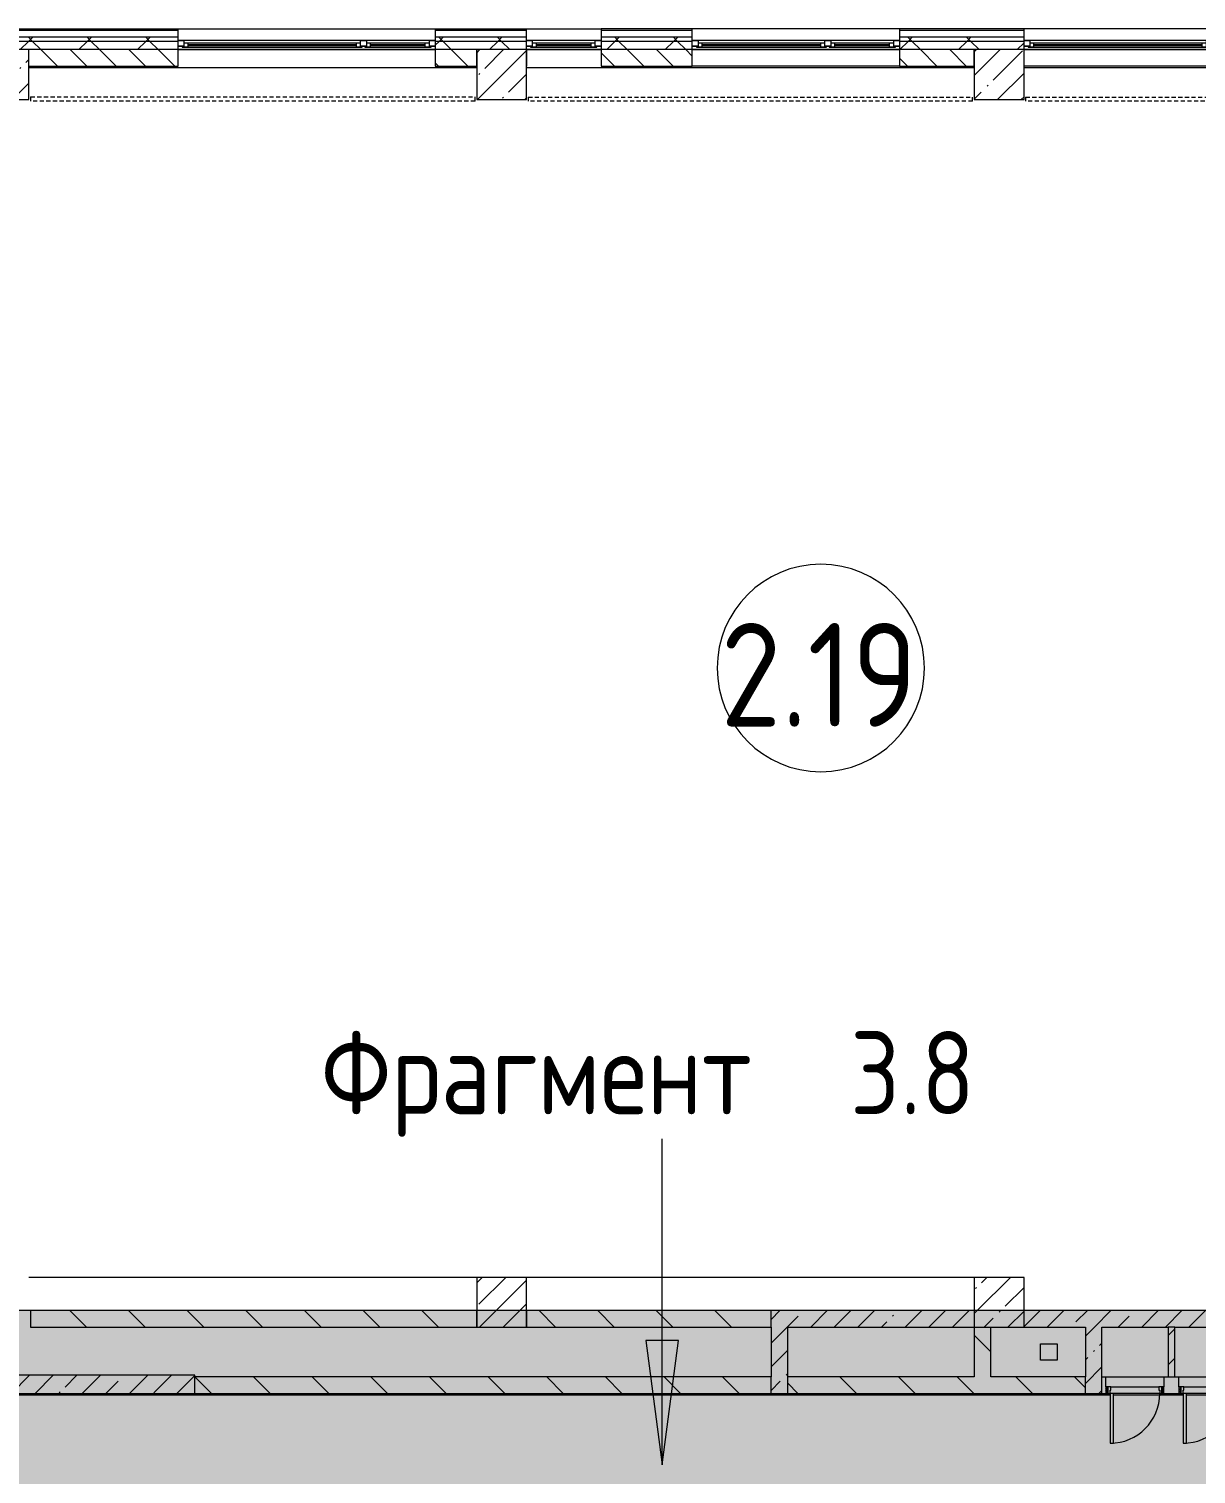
# Model space of a CAD drawing. Header units: millimetres. Extents: x 63482 to 319368, y -8553 to 29000.
# Drawn here: x 177549 to 191624, y 9928 to 27350 of the extents above; entities that cross this region are included whole.
import ezdxf

# ---------------------------------------------------------------- set-up
doc = ezdxf.new("R2010")
doc.units = ezdxf.units.MM
doc.linetypes.add('200_ШТРИХ__ш1_п0_6_', pattern=[80, 50, -30])
for name, color, linetype, lineweight in [('A-AREA-IDEN', 7, 'Continuous', 9), ('A-DETL', 7, 'Continuous', 5), ('A-DETL-MBND', 7, '200_ШТРИХ__ш1_п0_6_', 9), ('A-GLAZ-2', 7, 'Continuous', 5), ('A-WALL', 7, 'Continuous', 9), ('A-WALL-4', 7, 'Continuous', 5), ('I-WALL-2', 7, 'Continuous', 5), ('S-COLS', 7, 'Continuous', 5)]:
    doc.layers.add(name, color=color, linetype=linetype, lineweight=lineweight)
doc.layers.add('A-DETL-GENF-3', color=7, linetype='Continuous', lineweight=9, true_color=0x4994b4, transparency=0.4)
for name, color, linetype, lineweight, true_color in [('A-DOOR-3', 7, 'Continuous', 5, 0xaaaaaa), ('A-DOOR-4', 7, 'Continuous', 5, 0xe2e2e2), ('A-DOOR-5', 7, 'Continuous', 5, 0x6f9cb0), ('A-DOOR-FRAM-2', 7, 'Continuous', 5, 0xe2e2e2), ('A-DOOR-FRAM-3', 7, 'Continuous', 5, 0xaaaaaa), ('A-DOOR-FRAM-4', 7, 'Continuous', 5, 0x6f9cb0), ('A-FLOR-2', 7, 'Continuous', 5, 0xaaaaaa), ('A-FLOR-3', 7, 'Continuous', 5, 0x6f9cb0), ('A-WALL-6', 7, 'Continuous', 9, 0x2b586c), ('G-ANNO-TEXT-1', 7, 'Continuous', 9, 0x3c3c3c), ('I-WALL-3', 7, 'Continuous', 5, 0x2b586c), ('S-COLS-1', 7, 'Continuous', 5, 0x2b586c)]:
    doc.layers.add(name, color=color, linetype=linetype, lineweight=lineweight, true_color=true_color)
doc.styles.add('GOST Common_3', font='GOST_Common.ttf', dxfattribs={"width": 0.9, "height": 1250})
doc.styles.add('GOST Common_4', font='GOST_Common.ttf', dxfattribs={"width": 0.9, "height": 1000})
pattern_1 = [(45, (134788.6, 0), (-353.5534, 353.5534), []), (135, (134788.6, 0), (-353.5534, -353.5534), [])]
pattern_2 = [(45, (-54460, -12000), (-285.123, 285.123), []), (45, (-54174.88, -12000), (-285.123, 285.123), [504.031, -100.806, 16.764, -84.042])]
pattern_3 = [(45, (134788.6, 0), (-285.1231, 285.1231), []), (45, (135073.7, 0), (-285.1231, 285.1231), [504.031, -100.806, 16.764, -84.042])]
pattern_4 = [(135, (134788.6, 0), (-353.5534, -353.5534), [])]

# ---------------------------------------------------------------- blocks, each defined once
blk = doc.blocks.new('BSC_Колонна _Прямоугольная - 600х600-23205375-Общий план 3 этажа с размещением фрагментов 3_1-3_8')
at = {"layer": 'S-COLS'}
h = blk.add_hatch(dxfattribs=at)
h.set_pattern_fill('FP_56', color=256, style=0, pattern_type=2)
h.set_pattern_definition(pattern_2)
h.paths.add_polyline_path([(300, -100), (300, 300), (-300, 300), (-300, -100)])
h = blk.add_hatch(dxfattribs=at)
h.set_pattern_fill('FP_56', color=256, style=0, pattern_type=2)
h.set_pattern_definition(pattern_2)
h.paths.add_polyline_path([(-300, -300), (300, -300), (300, -100), (-300, -100)])
for p, q in [((300, 300), (-300, 300)), ((-300, 300), (-300, -100)), ((300, -100), (300, 300))]:
    blk.add_line(p, q, dxfattribs=at)
at = {"layer": 'S-COLS-1'}
for p, q in [((-300, -100), (-300, -300)), ((300, -300), (300, -100)), ((-300, -300), (300, -300))]:
    blk.add_line(p, q, dxfattribs=at)
blk = doc.blocks.new('BSC_Колонна _Прямоугольная - 600х600-V60-Общий план 3 этажа с размещением фрагментов 3_1-3_8')
at = {"layer": 'S-COLS'}
h = blk.add_hatch(dxfattribs=at)
h.set_pattern_fill('FP_57', color=256, style=0, pattern_type=2)
h.set_pattern_definition([(45, (-42460, -26800), (-285.123, 285.123), []), (45, (-42174.88, -26800), (-285.123, 285.123), [504.031, -100.806, 16.764, -84.042])])
h.paths.add_polyline_path([(-300, -300), (300, -300), (300, 300), (-300, 300), (-300, 145)])
for p, q in [((300, 300), (-300, 300)), ((-300, 300), (-300, -300)), ((300, -300), (300, 300)), ((-300, -300), (300, -300))]:
    blk.add_line(p, q, dxfattribs=at)
blk = doc.blocks.new('120_Окно_СКБ_2Ст - 120_Окно_СКБ_2Ст 3100х2500 _мал_створка слева_ 2-19089248-Общий план 3 этажа с размещением фрагментов 3_1-3_8')
at = {"layer": 'A-GLAZ-2'}
for p, q in [((-1550, -75), (-1550, -5)), ((-1550, -5), (-1480, -5)), ((1550, -5), (-1550, -5)), ((-1480, -75), (-1550, -75)), ((-1550, -75), (-1500, -75)), ((-1480, -75), (-1500, -75)), ((-1500, -75), (-1500, -85)), ((-1500, -85), (670, -85)), ((670, -85), (-1500, -85)), ((-1480, -5), (-1480, -75)), ((650, -35), (-1480, -35)), ((-1480, -35), (-1480, -75)), ((-1430, -85), (-1430, -35)), ((-1430, -55), (600, -55)), ((600, -65), (-1430, -65)), ((600, -85), (600, -35)), ((650, -75), (650, -5)), ((650, -5), (720, -5)), ((650, -75), (650, -35)), ((720, -75), (650, -75)), ((670, -75), (650, -75)), ((670, -75), (700, -75)), ((670, -85), (670, -75)), ((720, -75), (700, -75)), ((700, -75), (700, -85)), ((700, -85), (1500, -85)), ((1500, -85), (700, -85)), ((720, -5), (720, -75)), ((1480, -35), (720, -35)), ((720, -35), (720, -75)), ((770, -85), (770, -35)), ((770, -55), (1430, -55)), ((1430, -65), (770, -65)), ((1430, -85), (1430, -35)), ((1480, -75), (1480, -5)), ((1480, -5), (1550, -5)), ((1480, -75), (1480, -35)), ((1550, -75), (1480, -75)), ((1500, -75), (1480, -75)), ((1500, -75), (1550, -75)), ((1500, -85), (1500, -75)), ((1550, -5), (1550, -75))]:
    blk.add_line(p, q, dxfattribs=at)
blk = doc.blocks.new('120_Окно_СКБ_2Ст - 120_Окно_СКБ_2Ст 2500х2500 _мал створка справа_-23206729-Общий план 3 этажа с размещением фрагментов 3_1-3_8')
at = {"layer": 'A-GLAZ-2'}
for p, q in [((-1250, -75), (-1250, -5)), ((-1250, -5), (-1180, -5)), ((1250, -5), (-1250, -5)), ((-1180, -75), (-1250, -75)), ((-1250, -75), (-1200, -75)), ((-1180, -75), (-1200, -75)), ((-1200, -75), (-1200, -85)), ((-1200, -85), (370, -85)), ((370, -85), (-1200, -85)), ((-1180, -5), (-1180, -75)), ((350, -35), (-1180, -35)), ((-1180, -35), (-1180, -75)), ((-1130, -85), (-1130, -35)), ((-1130, -55), (300, -55)), ((300, -65), (-1130, -65)), ((300, -85), (300, -35)), ((350, -75), (350, -5)), ((350, -5), (420, -5)), ((350, -75), (350, -35)), ((420, -75), (350, -75)), ((370, -75), (350, -75)), ((370, -75), (400, -75)), ((370, -85), (370, -75)), ((420, -75), (400, -75)), ((400, -75), (400, -85)), ((400, -85), (1200, -85)), ((1200, -85), (400, -85)), ((420, -5), (420, -75)), ((1180, -35), (420, -35)), ((420, -35), (420, -75)), ((470, -85), (470, -35)), ((470, -55), (1130, -55)), ((1130, -65), (470, -65)), ((1130, -85), (1130, -35)), ((1180, -75), (1180, -5)), ((1180, -5), (1250, -5)), ((1180, -75), (1180, -35)), ((1250, -75), (1180, -75)), ((1200, -75), (1180, -75)), ((1200, -75), (1250, -75)), ((1200, -85), (1200, -75)), ((1250, -5), (1250, -75))]:
    blk.add_line(p, q, dxfattribs=at)
blk = doc.blocks.new('120_Окно_СКБ_1Ст - 120_Окно_СКБ_1Ст_900х2500_h_-21649151-Общий план 3 этажа с размещением фрагментов 3_1-3_8')
at = {"layer": 'A-GLAZ-2'}
for p, q in [((-450, -75), (-450, -5)), ((-450, -5), (-380, -5)), ((450, -5), (-450, -5)), ((-380, -75), (-450, -75)), ((-450, -75), (-400, -75)), ((-380, -75), (-400, -75)), ((-400, -75), (-400, -85)), ((-400, -85), (400, -85)), ((400, -85), (-400, -85)), ((-380, -5), (-380, -75)), ((380, -35), (-380, -35)), ((-380, -35), (-380, -75)), ((-330, -85), (-330, -35)), ((-330, -55), (330, -55)), ((330, -65), (-330, -65)), ((330, -85), (330, -35)), ((380, -75), (380, -5)), ((380, -5), (450, -5)), ((380, -75), (380, -35)), ((450, -75), (380, -75)), ((400, -75), (380, -75)), ((400, -75), (450, -75)), ((400, -85), (400, -75)), ((450, -5), (450, -75))]:
    blk.add_line(p, q, dxfattribs=at)
blk = doc.blocks.new('110_Дверь_СКБ_1Ст - д-18 700x2100h_Технический шкаф ЭОМ и СС-V137-Общий план 3 этажа с размещением фрагментов 3_1-3_8')
at = {"layer": 'A-DOOR-3'}
h = blk.add_hatch(dxfattribs=at)
h.set_pattern_fill('FP_88', color=256, style=0, pattern_type=2)
h.set_pattern_definition([(135, (1951.41, 164.685), (-14.14214, -14.14214), []), (225, (1951.41, 164.685), (14.14214, -14.14214), [])])
h.paths.add_polyline_path([(362.5, 100), (337.5, 100), (337.5, 20), (362.5, 20), (362.5, 28.7)])
at = {"layer": 'A-DOOR-4'}
h = blk.add_hatch(color=256, dxfattribs=at)
h.paths.add_polyline_path([(337.5, 100), (312.5, 100), (312.5, 60), (302.5, 60), (302.5, 20), (337.5, 20), (337.5, 28.7)])
h.paths.add_polyline_path([(-287.5, 100), (-312.5, 100), (-312.5, 20), (-277.5, 20), (-277.5, 60), (-287.5, 60)])
at = {"layer": 'A-DOOR-FRAM-2'}
blk.add_hatch(color=256, dxfattribs=at).paths.add_polyline_path([(272.5, 700), (272.5, 100), (312.5, 100), (312.5, 700)])
at = {"layer": 'A-DOOR-FRAM-3'}
h = blk.add_hatch(dxfattribs=at)
h.set_pattern_fill('FP_89', color=256, style=0, pattern_type=2)
h.set_pattern_definition([(45, (-171.384, 164.685), (-14.1421, 14.1421), []), (135, (-171.384, 164.685), (-14.1421, -14.1421), [])])
h.paths.add_polyline_path([(-312.5, 100), (-337.5, 100), (-337.5, 20), (-312.5, 20), (-312.5, 28.7)])
at = {"layer": 'A-DOOR-5'}
for p, q in [((312.5, 700), (272.5, 700)), ((272.5, 700), (272.5, 100)), ((312.5, 100), (312.5, 700)), ((272.5, 100), (312.5, 100))]:
    blk.add_line(p, q, dxfattribs=at)
blk.add_arc((312.5, 100), 600, 90, 180, dxfattribs=at)
at = {"layer": 'A-DOOR-FRAM-4'}
for p, q in [((-312.5, 100), (-337.5, 100)), ((-337.5, 100), (-337.5, 20)), ((-337.5, 20), (-312.5, 20)), ((-287.5, 100), (-312.5, 100)), ((-312.5, 100), (-312.5, 20)), ((-312.5, 20), (-312.5, 100)), ((-312.5, 20), (-277.5, 20)), ((-287.5, 60), (-287.5, 100)), ((-287.5, 100), (272.5, 100)), ((-277.5, 60), (-287.5, 60)), ((-277.5, 20), (-277.5, 60)), ((302.5, 20), (-277.5, 20)), ((312.5, 60), (302.5, 60)), ((302.5, 60), (302.5, 20)), ((302.5, 20), (337.5, 20)), ((312.5, 100), (312.5, 60)), ((337.5, 100), (312.5, 100)), ((337.5, 20), (337.5, 100)), ((362.5, 100), (337.5, 100)), ((337.5, 100), (337.5, 20)), ((337.5, 20), (362.5, 20)), ((362.5, 20), (362.5, 100))]:
    blk.add_line(p, q, dxfattribs=at)
blk = doc.blocks.new('Марка_Помещения - Номер-25198446-Общий план 3 этажа с размещением фрагментов 3_1-3_8')
at = {"layer": 'A-AREA-IDEN'}
for start, end in [(360, 180), (180, 360)]:
    blk.add_arc((0, 0), 2.5, start, end, dxfattribs=at)

msp = doc.modelspace()

# ---------------------------------------------------------------- hatches: boundary and pattern name
at = {"layer": 'A-DETL-GENF-3'}
h = msp.add_hatch(color=256, dxfattribs=at)
h.paths.add_polyline_path([(205835.8, -250), (206868.6, -250), (206868.6, 7900), (200198.6, 7900), (200198.6, -250), (205335.8, -250)])
h.paths.add_polyline_path([(250334.1, 5180), (254118.6, 5180), (254118.6, 10600), (246718.6, 10600), (246718.6, 5180)])
h.paths.add_polyline_path([(235334.7, 5180), (236398.6, 5180), (236398.6, 10600), (228998.6, 10600), (228998.6, 5180), (234334.7, 5180)])
h.paths.add_polyline_path([(146338, 6170), (161550.4, 6170), (161550.4, 9503.2), (144448.6, 9503.2), (144448.6, 6170)])
h.paths.add_polyline_path([(186336.5, 6250), (199018.6, 6250), (199018.6, 11900), (170005.7, 11900), (170005.7, 6250), (184336.6, 6250)])
h.paths.add_polyline_path([(154337.7, 11990), (154770.6, 11990), (154770.6, 15200), (148498.8, 15200), (148498.8, 11990), (152337.8, 11990)])
h.paths.add_polyline_path([(244334.3, 13400), (245838.6, 13400), (245838.6, 15610), (244308.6, 15610), (244308.6, 13400)])
h.paths.add_polyline_path([(235588.6, 13400), (235588.6, 17530), (233067.6, 17530), (233067.6, 13400), (235334.7, 13400)])
at = {"layer": 'A-WALL-4'}
h = msp.add_hatch(dxfattribs=at)
h.set_pattern_fill('FP_52', color=256, style=0, pattern_type=2)
h.set_pattern_definition(pattern_1)
h.paths.add_polyline_path([(227948.6, 27200), (227998.6, 27200), (227998.6, 27250), (215138.6, 27250), (215138.6, 27200), (226335, 27200)])
h.paths.add_polyline_path([(211138.6, 27200), (212038.6, 27200), (212038.6, 27250), (211138.6, 27250)])
h.paths.add_polyline_path([(207835.7, 27200), (209038.6, 27200), (209038.6, 27250), (207698.6, 27250), (207698.6, 27200)])
h.paths.add_polyline_path([(205335.8, 27200), (205598.6, 27200), (205598.6, 27250), (204398.6, 27250), (204398.6, 27200)])
h.paths.add_polyline_path([(201335.9, 27200), (201898.6, 27200), (201898.6, 27250), (197648.6, 27250), (197648.6, 27200), (200336, 27200)])
h.paths.add_polyline_path([(185336.5, 27200), (185548.6, 27200), (185548.6, 27250), (184448.9, 27250), (184448.9, 27200)])
h.paths.add_polyline_path([(188048.6, 27200), (189548.6, 27200), (189548.6, 27250), (188048.6, 27250)])
h.paths.add_polyline_path([(182448.6, 27200), (183548.9, 27200), (183548.9, 27250), (182448.6, 27250)])
h.paths.add_polyline_path([(192648.6, 27200), (193748.6, 27200), (193748.6, 27250), (192648.6, 27250)])
h.paths.add_polyline_path([(196336.1, 27200), (196748.6, 27200), (196748.6, 27250), (194648.6, 27250), (194648.6, 27200), (195336.2, 27200)])
h.paths.add_polyline_path([(178336.8, 27200), (179348.6, 27200), (179348.6, 27250), (176848.6, 27250), (176848.6, 27200), (176948.6, 27200)])
h = msp.add_hatch(dxfattribs=at)
h.set_pattern_fill('FP_52', color=256, style=0, pattern_type=2)
h.set_pattern_definition(pattern_1)
h.paths.add_polyline_path([(227848.6, 27100), (227948.6, 27100), (227948.6, 27200), (215138.6, 27200), (215138.6, 27100), (226335, 27100)])
h.paths.add_polyline_path([(211335.6, 27100), (212038.6, 27100), (212038.6, 27200), (211138.6, 27200), (211138.6, 27100)])
h.paths.add_polyline_path([(208835.7, 27100), (209038.6, 27100), (209038.6, 27200), (207698.6, 27200), (207698.6, 27100), (208335.7, 27100)])
h.paths.add_polyline_path([(201898.6, 27100), (201898.6, 27200), (197648.6, 27200), (197648.6, 27100), (201335.9, 27100)])
h.paths.add_polyline_path([(205598.6, 27100), (205598.6, 27200), (204398.6, 27200), (204398.6, 27100), (205335.8, 27100)])
h.paths.add_polyline_path([(185548.6, 27100), (185548.6, 27200), (184448.9, 27200), (184448.9, 27100), (185336.5, 27100)])
h.paths.add_polyline_path([(194648.6, 27100), (196748.6, 27100), (196748.6, 27200), (194648.6, 27200)])
h.paths.add_polyline_path([(188048.6, 27100), (189548.6, 27100), (189548.6, 27200), (188048.6, 27200)])
h.paths.add_polyline_path([(193748.6, 27100), (193748.6, 27200), (192648.6, 27200), (192648.6, 27100), (193336.2, 27100)])
h.paths.add_polyline_path([(183548.9, 27100), (183548.9, 27200), (182448.6, 27200), (182448.6, 27100)])
h.paths.add_polyline_path([(178336.8, 27100), (179348.6, 27100), (179348.6, 27200), (176948.6, 27200), (176948.6, 27100), (177548.6, 27100)])
h = msp.add_hatch(dxfattribs=at)
h.set_pattern_fill('FP_50', color=256, style=0, pattern_type=2)
h.set_pattern_definition([(135, (134788.6, 0), (-176.7767, -176.7767), [])])
h.paths.add_polyline_path([(215138.6, 26900), (215438.6, 26900), (215438.6, 27100), (215138.6, 27100), (215138.6, 26945.5)])
h.paths.add_polyline_path([(215938.6, 26900), (218988.6, 26900), (218988.6, 27100), (215938.6, 27100), (215938.6, 26945.5)])
h.paths.add_polyline_path([(211335.6, 26900), (211538.6, 26900), (211538.6, 27100), (211138.6, 27100), (211138.6, 26900)])
h.paths.add_polyline_path([(204835.8, 26900), (205098.6, 26900), (205098.6, 27100), (204398.6, 27100), (204398.6, 26900)])
h.paths.add_polyline_path([(201835.9, 26900), (201898.6, 26900), (201898.6, 27100), (201548.6, 27100), (201548.6, 26900)])
h.paths.add_polyline_path([(207698.6, 26900), (208328.6, 26900), (208328.6, 27100), (207698.6, 27100), (207698.6, 26945.5)])
h.paths.add_polyline_path([(209038.6, 26900), (209038.6, 27100), (208828.6, 27100), (208828.6, 26900), (208835.7, 26900)])
h.paths.add_polyline_path([(200948.6, 26900), (200948.6, 27100), (197648.6, 27100), (197648.6, 26900), (200336, 26900)])
h.paths.add_polyline_path([(188948.6, 26900), (188948.6, 27100), (188048.6, 27100), (188048.6, 26900)])
h.paths.add_polyline_path([(193748.6, 26900), (193748.6, 27100), (192648.6, 27100), (192648.6, 26900)])
h.paths.add_polyline_path([(196748.6, 26900), (196748.6, 27100), (195548.6, 27100), (195548.6, 26900)])
h.paths.add_polyline_path([(194648.6, 26900), (194948.6, 26900), (194948.6, 27100), (194648.6, 27100), (194648.6, 26945.5)])
h.paths.add_polyline_path([(182948.6, 26900), (182948.6, 27100), (182448.6, 27100), (182448.6, 26900)])
h.paths.add_polyline_path([(184448.9, 26900), (185548.6, 26900), (185548.6, 27100), (184448.9, 27100), (184448.9, 26945.5)])
h.paths.add_polyline_path([(179348.6, 26900), (179348.6, 27100), (177548.6, 27100), (177548.6, 26900), (178336.8, 26900)])
at = {"layer": 'G-ANNO-TEXT-1'}
msp.add_hatch(color=256, dxfattribs=at).paths.add_polyline_path([(185186, 10040.5), (185383.4, 11540.5), (184988.5, 11540.5)])
at = {"layer": 'I-WALL-2'}
h = msp.add_hatch(dxfattribs=at)
h.set_pattern_fill('FP_51', color=256, style=0, pattern_type=2)
h.set_pattern_definition(pattern_4)
h.paths.add_polyline_path([(186498.6, 11700), (186498.6, 11900), (183548.6, 11900), (183548.6, 11700), (186336.5, 11700)])
h.paths.add_polyline_path([(178336.8, 11700), (182948.6, 11700), (182948.6, 11900), (177568.6, 11900), (177568.6, 11700)])
h = msp.add_hatch(dxfattribs=at)
h.set_pattern_fill('FP_48', color=256, style=0, pattern_type=2)
h.set_pattern_definition(pattern_3)
h.paths.add_polyline_path([(188948.6, 11700), (188948.6, 11900), (186498.6, 11900), (186498.6, 11700), (188336.4, 11700)])
h = msp.add_hatch(dxfattribs=at)
h.set_pattern_fill('FP_48', color=256, style=0, pattern_type=2)
h.set_pattern_definition(pattern_3)
h.paths.add_polyline_path([(199018.6, 11700), (199018.6, 11900), (195548.6, 11900), (195548.6, 11700), (198336.1, 11700)])
h.paths.add_polyline_path([(194128.6, 11700), (194948.6, 11700), (194948.6, 11900), (189548.6, 11900), (189548.6, 11700), (193928.6, 11700)])
h = msp.add_hatch(dxfattribs=at)
h.set_pattern_fill('FP_48', color=256, style=0, pattern_type=2)
h.set_pattern_definition(pattern_3)
h.paths.add_polyline_path([(186698.6, 10900), (186698.6, 11700), (186498.6, 11700), (186498.6, 10900)])
h = msp.add_hatch(dxfattribs=at)
h.set_pattern_fill('FP_51', color=256, style=0, pattern_type=2)
h.set_pattern_definition(pattern_4)
h.paths.add_polyline_path([(188948.6, 11100), (189148.6, 11100), (189148.6, 11700), (188948.6, 11700), (188948.6, 11562.9)])
h = msp.add_hatch(dxfattribs=at)
h.set_pattern_fill('FP_48', color=256, style=0, pattern_type=2)
h.set_pattern_definition(pattern_3)
h.paths.add_polyline_path([(190288.6, 10900), (190488.6, 10900), (190488.6, 11700), (190288.6, 11700), (190288.6, 11100)])
h = msp.add_hatch(dxfattribs=at)
h.set_pattern_fill('FP_53', color=256, style=0, pattern_type=2)
h.set_pattern_definition([(45, (134788.6, 0), (-176.7767, 176.7767), [])])
h.paths.add_polyline_path([(191367.8, 11100), (191367.8, 11700), (191287.8, 11700), (191287.8, 11100), (191336.3, 11100)])
h = msp.add_hatch(dxfattribs=at)
h.set_pattern_fill('FP_48', color=256, style=0, pattern_type=2)
h.set_pattern_definition(pattern_3)
h.paths.add_polyline_path([(179548.6, 10900), (179548.6, 11120), (177168.6, 11120), (177168.6, 10900), (178336.8, 10900)])
h = msp.add_hatch(dxfattribs=at)
h.set_pattern_fill('FP_51', color=256, style=0, pattern_type=2)
h.set_pattern_definition(pattern_4)
h.paths.add_polyline_path([(190488.6, 10900), (190536.4, 10900), (190536.4, 11100), (190488.6, 11100), (190488.6, 10971.3)])
h.paths.add_polyline_path([(192996.4, 10900), (193176.4, 10900), (193176.4, 11100), (192996.4, 11100), (192996.4, 10971.3)])
h.paths.add_polyline_path([(191416.4, 10900), (191416.4, 11100), (191236.4, 11100), (191236.4, 10900), (191336.3, 10900)])
h.paths.add_polyline_path([(192116.4, 10900), (192296.4, 10900), (192296.4, 11100), (192116.4, 11100), (192116.4, 10971.3)])
h.paths.add_polyline_path([(195948.6, 10900), (195948.6, 11100), (194128.6, 11100), (194128.6, 10900), (195336.2, 10900)])
h.paths.add_polyline_path([(186698.6, 10900), (190288.6, 10900), (190288.6, 11100), (186698.6, 11100)])
h.paths.add_polyline_path([(193876.4, 10900), (193928.6, 10900), (193928.6, 11100), (193876.4, 11100), (193876.4, 10971.3)])
h.paths.add_polyline_path([(186336.5, 10900), (186498.6, 10900), (186498.6, 11100), (179548.6, 11100), (179548.6, 10900), (182336.7, 10900)])
at = {"layer": 'S-COLS'}
h = msp.add_hatch(dxfattribs=at)
h.set_pattern_fill('FP_48', color=256, style=0, pattern_type=2)
h.set_pattern_definition(pattern_3)
h.paths.add_polyline_path([(182948.6, 26500), (183548.6, 26500), (183548.6, 27100), (182948.6, 27100), (182948.6, 26900)])
h = msp.add_hatch(dxfattribs=at)
h.set_pattern_fill('FP_48', color=256, style=0, pattern_type=2)
h.set_pattern_definition(pattern_3)
h.paths.add_polyline_path([(188948.6, 26500), (189548.6, 26500), (189548.6, 27100), (188948.6, 27100), (188948.6, 26900)])
h = msp.add_hatch(dxfattribs=at)
h.set_pattern_fill('FP_48', color=256, style=0, pattern_type=2)
h.set_pattern_definition(pattern_3)
h.paths.add_polyline_path([(182948.6, 11900), (183548.6, 11900), (183548.6, 12300), (182948.6, 12300)])
h = msp.add_hatch(dxfattribs=at)
h.set_pattern_fill('FP_48', color=256, style=0, pattern_type=2)
h.set_pattern_definition(pattern_3)
h.paths.add_polyline_path([(183548.6, 11700), (183548.6, 11900), (182948.6, 11900), (182948.6, 11700)])

# ---------------------------------------------------------------- linework, layer by layer
at = {"layer": 'A-DETL'}
msp.add_line((199018.6, 11900), (170005.7, 11900), dxfattribs=at)
at = {"layer": 'A-DETL-MBND'}
for p, q in [((177569.6, 26530), (177569.6, 26480)), ((177569.6, 26530), (182928.6, 26530)), ((182928.6, 26480), (182928.6, 26530)), ((183569.9, 26529), (183569.9, 26479)), ((183569.9, 26529), (188927.6, 26529)), ((188927.6, 26479), (188927.6, 26529)), ((189568.6, 26529), (189568.6, 26479)), ((189568.6, 26529), (194928.6, 26529)), ((182928.6, 26480), (177569.6, 26480)), ((188927.6, 26479), (183569.9, 26479)), ((194928.6, 26479), (189568.6, 26479))]:
    msp.add_line(p, q, dxfattribs=at)
at = {"layer": 'A-FLOR-2'}
for p, q in [((182948.6, 12300), (177548.6, 12300)), ((188948.6, 12300), (183548.6, 12300))]:
    msp.add_line(p, q, dxfattribs=at)
at = {"layer": 'A-FLOR-3'}
for p, q in [((189748.6, 11500), (189948.6, 11500)), ((189748.6, 11300), (189748.6, 11500)), ((189948.6, 11500), (189948.6, 11300)), ((189948.6, 11300), (189748.6, 11300)), ((190586.4, 10880), (177188.6, 10880)), ((191466.4, 10880), (190626.4, 10880)), ((192346.4, 10880), (191506.4, 10880))]:
    msp.add_line(p, q, dxfattribs=at)
at = {"layer": 'A-WALL'}
for p, q in [((179348.6, 27330), (176718.6, 27330)), ((179348.6, 27250), (176798.6, 27250)), ((179348.6, 27200), (176848.6, 27200)), ((183548.9, 27330), (182448.6, 27330)), ((183548.9, 27250), (182448.6, 27250)), ((183548.9, 27200), (182448.6, 27200)), ((185548.6, 27330), (184448.9, 27330)), ((185548.6, 27250), (184448.9, 27250)), ((185548.6, 27200), (184448.9, 27200)), ((189548.6, 27330), (188048.6, 27330)), ((189548.6, 27250), (188048.6, 27250)), ((189548.6, 27200), (188048.6, 27200))]:
    msp.add_line(p, q, dxfattribs=at)
at = {"layer": 'A-WALL-4'}
for p, q in [((176698.6, 27350), (184448.9, 27350)), ((179348.6, 26900), (179348.6, 27350)), ((182448.6, 27350), (182448.6, 26900)), ((183548.9, 26900), (183548.9, 27350)), ((184448.9, 27350), (184448.9, 26900)), ((211138.6, 27350), (184448.9, 27350)), ((185548.6, 26900), (185548.6, 27350)), ((188048.6, 27350), (188048.6, 26900)), ((189548.6, 27100), (189548.6, 27350)), ((201898.6, 27100), (177548.6, 27100)), ((182948.6, 26900), (182948.6, 27100)), ((183548.6, 27100), (183548.6, 26900)), ((188948.6, 26900), (188948.6, 27100)), ((177548.6, 26900), (179348.6, 26900)), ((182448.6, 26900), (182948.6, 26900)), ((183548.6, 26900), (183548.9, 26900)), ((184448.9, 26900), (185548.6, 26900)), ((188048.6, 26900), (188948.6, 26900))]:
    msp.add_line(p, q, dxfattribs=at)
at = {"layer": 'A-WALL-6'}
for p, q in [((186498.6, 11700), (186498.6, 11900)), ((191367.8, 11700), (191287.8, 11700)), ((186498.6, 10900), (186498.6, 11100)), ((186698.6, 10900), (186698.6, 11100)), ((190288.6, 10900), (190288.6, 11100)), ((190488.6, 10900), (190488.6, 11100)), ((191287.8, 11100), (191367.8, 11100))]:
    msp.add_line(p, q, dxfattribs=at)
at = {"layer": 'G-ANNO-TEXT-1'}
for p, q in [((185186, 10040.5), (185186, 13968.3)), ((185383.4, 11540.5), (184988.5, 11540.5)), ((184988.5, 11540.5), (185186, 10040.5)), ((185186, 10040.5), (185383.4, 11540.5))]:
    msp.add_line(p, q, dxfattribs=at)
at = {"layer": 'I-WALL-2'}
for p, q in [((179348.6, 27100), (182448.6, 27100)), ((183548.9, 27100), (184448.9, 27100)), ((185548.6, 27100), (188048.6, 27100)), ((189548.6, 27100), (192648.6, 27100)), ((182948.6, 26880), (177548.6, 26880)), ((188948.6, 26880), (183548.6, 26880)), ((188048.6, 26900), (185548.6, 26900)), ((192648.6, 26900), (189548.6, 26900)), ((194948.6, 26880), (189548.6, 26880))]:
    msp.add_line(p, q, dxfattribs=at)
at = {"layer": 'I-WALL-3'}
for p, q in [((182948.6, 11900), (177568.6, 11900)), ((177568.6, 11900), (177568.6, 11700)), ((182948.6, 11700), (182948.6, 11900)), ((188948.6, 11900), (183548.6, 11900)), ((183548.6, 11900), (183548.6, 11700)), ((194948.6, 11900), (189548.6, 11900)), ((177568.6, 11700), (182948.6, 11700)), ((183548.6, 11700), (186498.6, 11700)), ((186498.6, 11700), (186498.6, 11100)), ((186698.6, 11100), (186698.6, 11700)), ((186698.6, 11700), (188948.6, 11700)), ((188948.6, 11700), (188948.6, 11100)), ((189148.6, 11100), (189148.6, 11700)), ((189548.6, 11700), (190288.6, 11700)), ((190288.6, 11700), (190288.6, 11100)), ((190488.6, 11100), (190488.6, 11700)), ((190488.6, 11700), (191287.8, 11700)), ((191287.8, 11700), (191287.8, 11100)), ((191367.8, 11100), (191367.8, 11700)), ((191367.8, 11700), (192167.8, 11700)), ((179548.6, 11120), (177168.6, 11120)), ((179548.6, 10900), (179548.6, 11120)), ((186498.6, 11100), (179548.6, 11100)), ((188948.6, 11100), (186698.6, 11100)), ((190288.6, 11100), (189148.6, 11100)), ((190488.6, 11100), (191287.8, 11100)), ((190536.4, 10980), (190536.4, 11100)), ((191236.4, 11100), (191236.4, 10980)), ((191367.8, 11100), (192167.8, 11100)), ((191416.4, 10980), (191416.4, 11100)), ((177168.6, 10900), (190536.4, 10900)), ((191236.4, 10900), (191416.4, 10900))]:
    msp.add_line(p, q, dxfattribs=at)
at = {"layer": 'S-COLS'}
for p, q in [((183548.6, 27100), (182948.6, 27100)), ((182948.6, 27100), (182948.6, 26900)), ((183548.6, 26900), (183548.6, 27100)), ((189548.6, 27100), (188948.6, 27100)), ((188948.6, 27100), (188948.6, 26900)), ((189548.6, 26500), (189548.6, 27100)), ((182948.6, 26900), (182948.6, 26500)), ((183548.6, 26500), (183548.6, 26900)), ((188948.6, 26900), (188948.6, 26500)), ((182948.6, 26500), (183548.6, 26500)), ((188948.6, 26500), (189548.6, 26500)), ((183548.6, 12300), (182948.6, 12300)), ((182948.6, 12300), (182948.6, 11900)), ((183548.6, 11900), (183548.6, 12300))]:
    msp.add_line(p, q, dxfattribs=at)
at = {"layer": 'S-COLS-1'}
for p, q in [((182948.6, 11900), (182948.6, 11700)), ((183548.6, 11700), (183548.6, 11900)), ((182948.6, 11700), (183548.6, 11700))]:
    msp.add_line(p, q, dxfattribs=at)

# ---------------------------------------------------------------- block references
at = {"layer": 'A-AREA-IDEN', "xscale": 499.9999999999995, "yscale": 499.9999999999995, "zscale": 499.9999999999995}
msp.add_blockref('Марка_Помещения - Номер-25198446-Общий план 3 этажа с размещением фрагментов 3_1-3_8', (187098.4, 19645.5), dxfattribs=at)
at = {"layer": 'A-DOOR-5', "rotation": 180}
for p in [(190898.9, 11000), (191778.9, 11000)]:
    msp.add_blockref('110_Дверь_СКБ_1Ст - д-18 700x2100h_Технический шкаф ЭОМ и СС-V137-Общий план 3 этажа с размещением фрагментов 3_1-3_8', p, dxfattribs=at)
at = {"layer": 'A-GLAZ-2'}
for name, p in [('120_Окно_СКБ_2Ст - 120_Окно_СКБ_2Ст 3100х2500 _мал_створка слева_ 2-19089248-Общий план 3 этажа с размещением фрагментов 3_1-3_8', (180898.6, 27215)), ('120_Окно_СКБ_1Ст - 120_Окно_СКБ_1Ст_900х2500_h_-21649151-Общий план 3 этажа с размещением фрагментов 3_1-3_8', (183998.9, 27215)), ('120_Окно_СКБ_2Ст - 120_Окно_СКБ_2Ст 2500х2500 _мал створка справа_-23206729-Общий план 3 этажа с размещением фрагментов 3_1-3_8', (186798.6, 27215)), ('120_Окно_СКБ_2Ст - 120_Окно_СКБ_2Ст 3100х2500 _мал_створка слева_ 2-19089248-Общий план 3 этажа с размещением фрагментов 3_1-3_8', (191098.6, 27215))]:
    msp.add_blockref(name, p, dxfattribs=at)
at = {"layer": 'S-COLS'}
for name, p in [('BSC_Колонна _Прямоугольная - 600х600-V60-Общий план 3 этажа с размещением фрагментов 3_1-3_8', (177248.6, 26800)), ('BSC_Колонна _Прямоугольная - 600х600-23205375-Общий план 3 этажа с размещением фрагментов 3_1-3_8', (189248.6, 12000))]:
    msp.add_blockref(name, p, dxfattribs=at)

# ---------------------------------------------------------------- texts
at = {"layer": 'A-AREA-IDEN', "insert": (185889, 20188.3), "char_height": 1250, "width": 3030.379, "attachment_point": 1, "style": 'GOST Common_3'}
msp.add_mtext('2.19', dxfattribs=at)
at = {"layer": 'G-ANNO-TEXT-1', "char_height": 1000, "attachment_point": 1, "style": 'GOST Common_4'}
for s, insert, width in [('Фрагмент', (181070.6, 15266.1), 7070.884), (' 3.8', (186904.7, 15266.1), 2272.784)]:
    msp.add_mtext(s, dxfattribs=dict(at, insert=insert, width=width))

doc.saveas('drawing.dxf')
